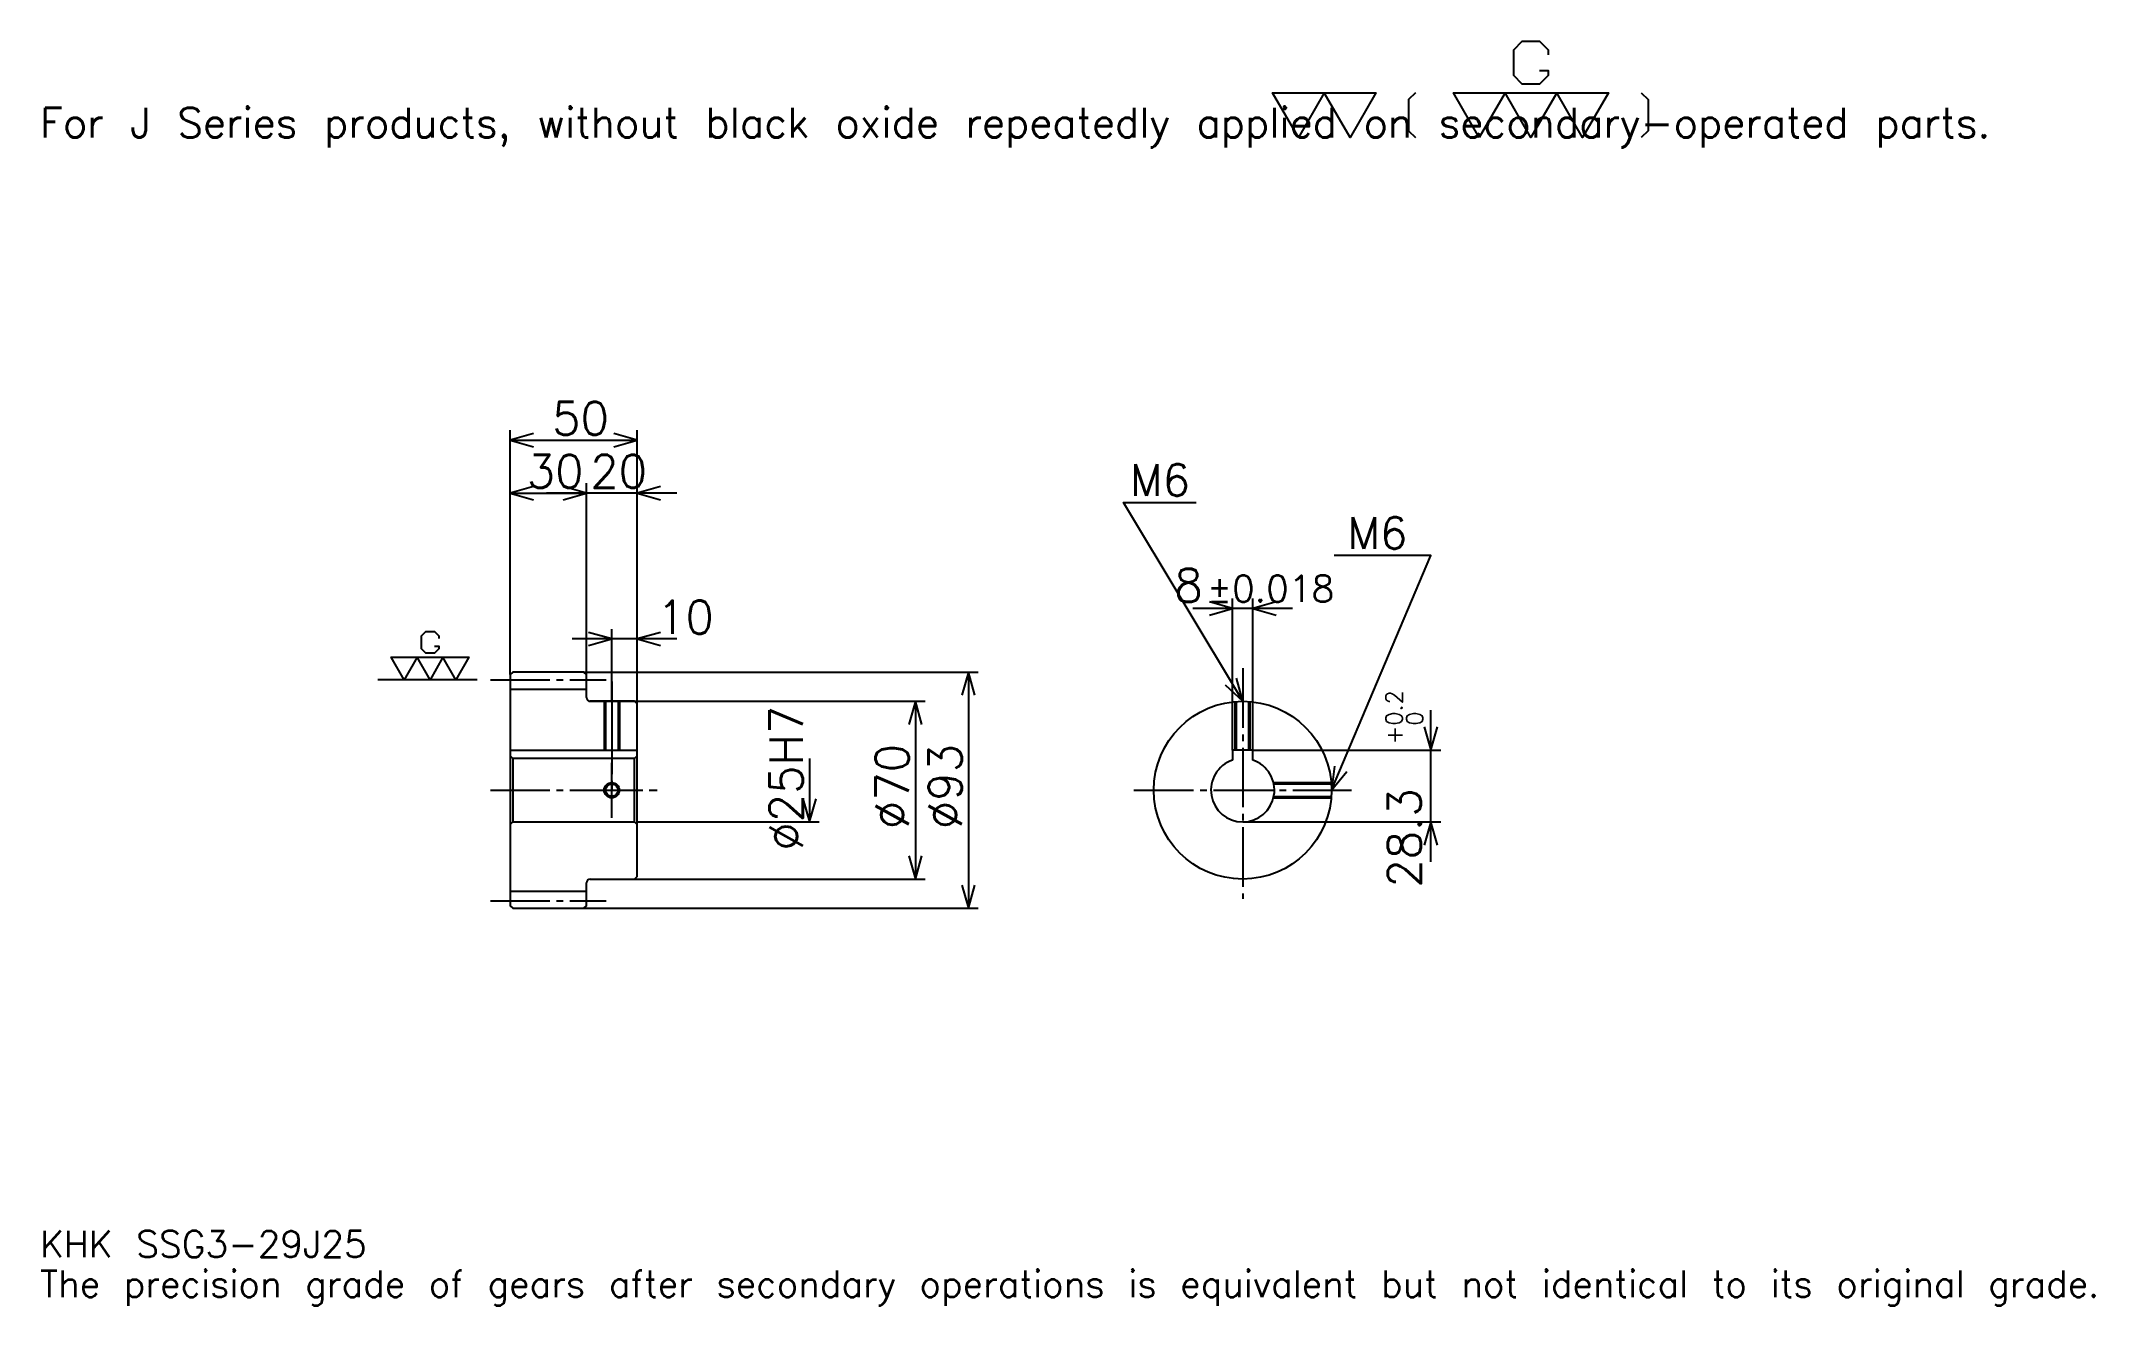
# Model space of a CAD drawing. Extents: x 27 to 835, y 10 to 508.
import ezdxf

# ---------------------------------------------------------------- set-up
doc = ezdxf.new("R2010")
doc.units = 0
doc.linetypes.add('DASHDOT', pattern=[31.304349, 23.478261, -2.608696, 2.608696, -2.608696])
doc.layers.get('0').update_dxf_attribs({"linetype": 'CONTINUOUS'})
doc.layers.add('DASHDOT', color=6, linetype='DASHDOT')
doc.styles.add('KANJI', font='TXT', dxfattribs={"bigfont": 'BIGFONT'})

msp = doc.modelspace()

# ---------------------------------------------------------------- linework, layer by layer
at = {"color": 5}
for p, q in [((211.304337, 259.108704), (211.304337, 354.32608)), ((211.304337, 350.413025), (261.304321, 350.413025)), ((261.304321, 259.108704), (261.304321, 354.32608)), ((241.304337, 259.108704), (241.304337, 333.456512)), ((211.304337, 329.543457), (241.304337, 329.543457)), ((276.956512, 329.543457), (225.652161, 329.543457)), ((519.434753, 284.130432), (480.130432, 284.130432)), ((495.782593, 228.408691), (495.782593, 288.043488)), ((503.782593, 228.408691), (503.782593, 288.043488)), ((251.304337, 259.108704), (251.304337, 276.065216)), ((276.956512, 272.152161), (235.652161, 272.152161)), ((211.304337, 258.108704), (211.304337, 259.108704)), ((240.304337, 259.108704), (261.304321, 259.108704)), ((241.304337, 258.108704), (241.304337, 259.108704)), ((251.304337, 247.608688), (251.304337, 259.108704)), ((251.304337, 247.608688), (251.304337, 259.108704)), ((261.304321, 259.108704), (395.652161, 259.108704)), ((261.304321, 246.608688), (261.304321, 259.108704)), ((391.739136, 259.108704), (391.739136, 166.108688)), ((242.804337, 247.608688), (261.304321, 247.608688)), ((261.304321, 247.608688), (374.782593, 247.608688)), ((370.869568, 247.608688), (370.869568, 177.608688)), ((573.913025, 184.456512), (573.913025, 244.060867)), ((503.782593, 228.408691), (577.826111, 228.408691)), ((329.130432, 225.108688), (329.130432, 200.108688)), ((261.304321, 200.108688), (333.043457, 200.108688)), ((499.782593, 200.108688), (577.826111, 200.108688)), ((242.804337, 177.608688), (261.304321, 177.608688)), ((261.304321, 177.608688), (374.782593, 177.608688)), ((240.304337, 166.108688), (261.304321, 166.108688)), ((261.304321, 166.108688), (395.652161, 166.108688))]:
    msp.add_line(p, q, dxfattribs=at)
at = {"color": 7}
msp.add_line((198.260864, 256.108704), (159.130432, 256.108704), dxfattribs=at)
at = {"color": 4}
for p, q in [((211.304337, 252.358688), (241.304337, 252.358688)), ((211.304337, 228.408691), (261.304321, 228.408691)), ((212.304337, 225.108688), (212.304337, 200.108688)), ((260.304321, 225.108688), (261.304321, 226.108688)), ((260.304321, 200.108688), (261.304321, 199.108688)), ((211.304337, 172.858688), (241.304337, 172.858688))]:
    msp.add_line(p, q, dxfattribs=at)
at = {"color": 7}
for points in [[(616.695679, 496.017395), (620.086975, 496.017395), (620.086975, 493.982605), (616.695679, 490.591309), (609.913025, 490.591309), (606.521729, 493.982605), (606.521729, 504.156525), (609.913025, 507.547821), (616.695679, 507.547821), (620.086975, 504.156525), (620.086975, 502.121735)], [(521.739136, 469.565216), (511.565216, 487.200012), (552.260864, 487.200012), (542.086975, 469.565216), (531.913025, 487.200012), (521.739136, 469.565216)], [(567.860901, 487.200012), (565.147827, 484.486969), (565.147827, 472.278259), (567.860901, 469.565216)], [(592.956543, 469.565216), (582.782593, 487.200012), (643.826111, 487.200012), (633.652161, 469.565216), (623.478271, 487.200012), (613.304382, 469.565216), (603.130432, 487.200012), (592.956543, 469.565216)], [(656.713013, 487.200012), (659.426086, 484.486969), (659.426086, 472.278259), (656.713013, 469.565216)], [(181.434769, 269.334778), (183.130417, 269.334778), (183.130417, 268.317383), (181.434769, 266.621735), (178.043457, 266.621735), (176.347809, 268.317383), (176.347809, 273.404358), (178.043457, 275.099976), (181.434769, 275.099976), (183.130417, 273.404358), (183.130417, 272.386963)], [(169.565201, 256.108704), (164.478241, 264.926086), (194.999985, 264.926086), (189.913025, 256.108704), (184.82608, 264.926086), (179.73912, 256.108704), (174.652161, 264.926086), (169.565201, 256.108704)]]:
    msp.add_lwpolyline(points, dxfattribs=at)
at = {"color": 5}
for points in [[(220.434769, 353.021729), (211.304337, 350.413025), (220.434769, 347.804352)], [(252.173904, 347.804352), (261.304321, 350.413025), (252.173904, 353.021729)], [(220.434769, 332.152161), (211.304337, 329.543457), (220.434769, 326.934784)], [(232.173904, 326.934784), (241.304337, 329.543457), (232.173904, 332.152161)], [(232.173904, 326.934784), (241.304337, 329.543457), (232.173904, 332.152161)], [(270.434784, 332.152161), (261.304321, 329.543457), (270.434784, 326.934784)], [(499.782593, 247.608688), (452.82608, 325.869568), (481.521729, 325.869568)], [(534.782593, 212.608688), (573.913025, 305), (535.826111, 305)], [(486.652161, 281.521729), (495.782593, 284.130432), (486.652161, 286.739136)], [(512.913025, 286.739136), (503.782593, 284.130432), (512.913025, 281.521729)], [(242.173904, 269.543457), (251.304337, 272.152161), (242.173904, 274.760864)], [(270.434784, 274.760864), (261.304321, 272.152161), (270.434784, 269.543457)], [(394.347809, 249.978256), (391.739136, 259.108704), (389.130432, 249.978256)], [(492.848083, 254.09581), (499.782593, 247.608688), (497.32196, 256.780151)], [(373.478241, 238.478256), (370.869568, 247.608688), (368.260864, 238.478256)], [(571.304321, 237.539124), (573.913025, 228.408691), (576.521729, 237.539124)], [(535.941284, 222.033524), (534.782593, 212.608688), (540.745544, 219.998779)], [(326.521729, 209.23912), (329.130432, 200.108688), (331.739136, 209.23912)], [(576.521729, 190.978256), (573.913025, 200.108688), (571.304321, 190.978256)], [(368.260864, 186.73912), (370.869568, 177.608688), (373.478241, 186.73912)], [(389.130432, 175.23912), (391.739136, 166.108688), (394.347809, 175.23912)]]:
    msp.add_lwpolyline(points, dxfattribs=at)
at = {"color": 4}
for points in [[(241.304337, 249.108688), (241.304337, 258.108704), (240.304337, 259.108704), (212.304337, 259.108704), (211.304337, 258.108704), (211.304337, 199.108688)], [(242.804337, 177.608688), (260.304321, 177.608688), (261.304321, 178.608688), (261.304321, 246.608688), (260.304321, 247.608688), (242.804337, 247.608688)], [(248.304337, 247.608688), (248.304337, 228.408691)], [(248.84433, 247.608688), (248.84433, 228.408691)], [(253.764343, 247.608688), (253.764343, 228.408691)], [(254.304337, 247.608688), (254.304337, 228.408691)], [(496.782593, 228.408691), (496.782593, 247.479889)], [(497.322632, 228.408691), (497.322632, 247.522125)], [(502.242615, 228.408691), (502.242615, 247.522125)], [(502.782593, 228.408691), (502.782593, 247.479889)], [(503.782593, 224.451401), (503.782593, 228.408691), (495.782593, 228.408691), (495.782593, 224.451401)], [(211.304337, 199.108688), (212.304337, 200.108688), (260.304321, 200.108688), (260.304321, 225.108688), (212.304337, 225.108688), (211.304337, 226.108688)], [(511.917297, 215.608688), (534.653809, 215.608688)], [(512.038147, 215.068695), (534.696045, 215.068695)], [(511.917297, 209.608688), (534.653809, 209.608688)], [(512.038147, 210.148682), (534.696045, 210.148682)], [(211.304337, 199.108688), (211.304337, 167.108688), (212.304337, 166.108688), (240.304337, 166.108688), (241.304337, 167.108688), (241.304337, 176.108688)]]:
    msp.add_lwpolyline(points, dxfattribs=at)
for centre, radius in [((499.782593, 212.608688), 35), ((251.304337, 212.608688), 2.46)]:
    msp.add_circle(centre, radius, dxfattribs=at)
at = {"color": 7}
msp.add_circle((251.304337, 212.608688), 3, dxfattribs=at)
at = {"color": 4}
for centre, radius, start, end in [((242.804337, 249.108688), 1.5, 180, 270), ((499.782593, 212.608688), 12.5, 108.662925185, 71.337074815), ((242.804337, 176.108688), 1.5, 90, 180)]:
    msp.add_arc(centre, radius, start, end, dxfattribs=at)
at = {"layer": 'DASHDOT', "color": 7}
for p, q in [((499.782593, 260.652161), (499.782593, 169.782593)), ((203.478256, 256.108704), (249.130432, 256.108704)), ((251.304337, 247.608688), (251.304337, 212.608688)), ((203.478256, 212.608688), (269.130432, 212.608688)), ((456.956512, 212.608688), (542.608704, 212.608688)), ((203.478256, 169.108688), (249.130432, 169.108688))]:
    msp.add_line(p, q, dxfattribs=at)
for points in [[(251.304337, 255.434784), (251.304337, 220.582596)], [(251.304337, 201.782608), (251.304337, 223.434769)], [(240.478241, 212.608688), (262.130432, 212.608688)]]:
    msp.add_lwpolyline(points, dxfattribs=at)

# ---------------------------------------------------------------- texts
at = {"color": 7, "style": 'KANJI'}
for s, height, p in [('For J Series products, without black oxide repeatedly applied on secondary-operated parts.', 11.73913, (26.086956, 469.565216)), ('50', 13.043478, (227.82608, 352.5)), ('30', 13.043478, (217.82608, 331.630432)), ('20', 13.043478, (242.82608, 331.630432)), ('M6', 12.52174, (455.434753, 328.478271)), ('M6', 12.52174, (541.043457, 307.608704)), ('8', 13.043478, (472.858276, 286.739136)), ('%%p0.018', 10.434783, (485.769714, 286.739136)), ('10', 13.043478, (269.130432, 274.239136)), ('KHK SSG3-29J25', 10.434783, (26.086956, 28.695652)), ('The precision grade of gears after secondary operations is equivalent but not identical to its original grade.', 10.434783, (26.086956, 13.043478))]:
    msp.add_text(s, height=height, dxfattribs=at).set_placement(p)
for s, height, p in [('0.2', 6.521739, (562.695679, 237.998749)), ('%%c25H7', 13.043478, (326.521729, 188.804337)), ('0', 6.521739, (570.782593, 237.998749)), ('+', 6.521739, (562.695679, 230.694397)), ('%%c70', 13.043478, (368.260864, 197.282593)), ('%%c93', 13.043478, (389.130432, 197.282593)), ('28.3', 13.043478, (570, 174.237061))]:
    msp.add_text(s, height=height, rotation=90, dxfattribs=at).set_placement(p)

doc.saveas('drawing.dxf')
